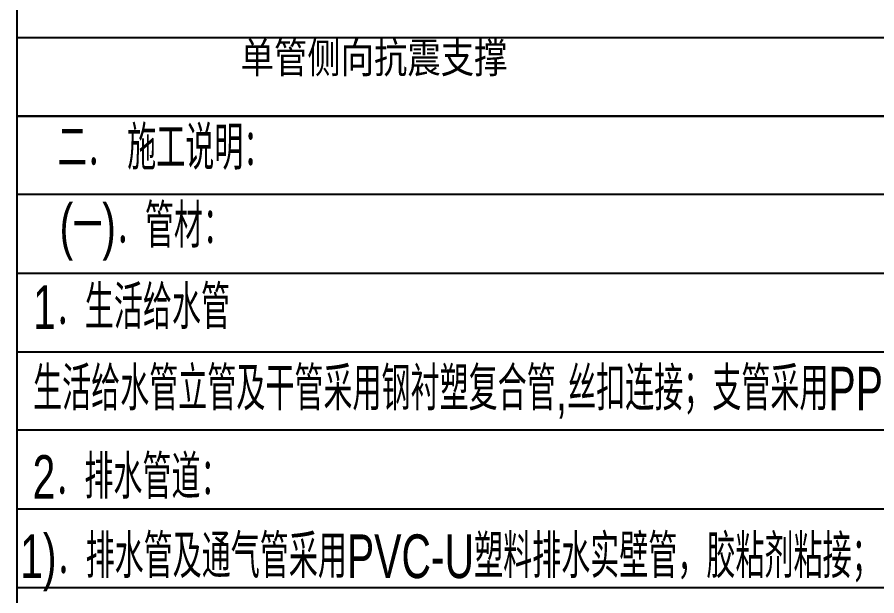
# Model space of a CAD drawing. Extents: x 14204718 to 16986381, y -1556765 to -15898.
# Drawn here: x 14904850 to 14914692, y -233777 to -227148 of the extents above; entities that cross this region are included whole.
import ezdxf
from ezdxf.enums import TextEntityAlignment as Align

# ---------------------------------------------------------------- set-up
doc = ezdxf.new("R2010")
doc.units = 0
doc.header["$LTSCALE"] = 1000
doc.header["$MEASUREMENT"] = 0
for name, color, linetype in [('JZ_0', 7, 'Continuous'), ('JZ_TEXT', 42, 'Continuous'), ('图框', 4, 'Continuous')]:
    doc.layers.add(name, color=color, linetype=linetype)
doc.styles.add('DXF', font='ros.shx', dxfattribs={"width": 0.7, "bigfont": 'hzs.shx'})
doc.styles.add('TITXV', font='')
doc.styles.get('TITXV').set_extended_font_data('SimSun')

msp = doc.modelspace()

# ---------------------------------------------------------------- linework, layer by layer
at = {"layer": 'JZ_0', "color": 8}
for p, q in [((14904849.7, -257627.6), (14904849.7, -207580.8)), ((14904849.7, -227380.8), (14922082.6, -227380.8)), ((14922082.6, -228280.8), (14904849.7, -228280.8)), ((14904849.7, -228280.8), (14922082.6, -228280.8)), ((14922082.6, -229180.8), (14904849.7, -229180.8)), ((14904849.7, -230080.8), (14922082.6, -230080.8)), ((14904849.7, -230980.8), (14922082.6, -230980.8)), ((14922082.6, -231880.8), (14904849.7, -231880.8)), ((14904849.7, -232780.8), (14922082.6, -232780.8)), ((14904849.7, -233680.8), (14922082.6, -233680.8))]:
    msp.add_line(p, q, dxfattribs=at)

# ---------------------------------------------------------------- texts
at = {"layer": 'JZ_TEXT', "style": 'DXF', "width": 0.7}
for s, p in [('二． 施工说明：', (14905314, -228894.9)), ('(一)．管材：', (14905335.2, -229788.7)), ('1．生活给水管', (14905031.3, -230720.6)), ('生活给水管立管及干管采用钢衬塑复合管,丝扣连接；支管采用PP-R给水管(管系列S5),热熔连接。', (14905031.3, -231652.8)), ('2．排水管道：', (14905025.7, -232665.6)), ('1)．排水管及通气管采用PVC-U塑料排水实壁管，胶粘剂粘接；', (14904884, -233573.8))]:
    msp.add_text(s, height=500, dxfattribs=at).set_placement(p)
at = {"layer": '图框', "style": 'TITXV', "width": 0.8}
msp.add_text('单管侧向抗震支撑', height=350, dxfattribs=at).set_placement((14908935.6, -227605.3), align=Align.MIDDLE)

doc.saveas('drawing.dxf')
